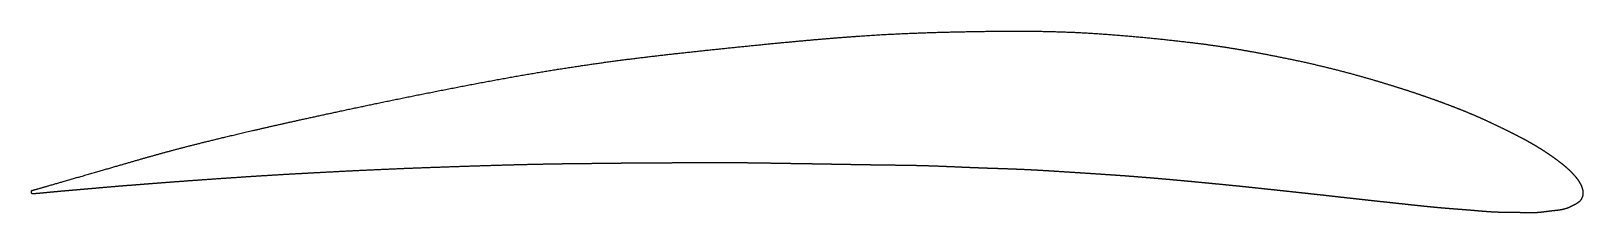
# Model space of a CAD drawing. Header units: millimetres. Extents: x -215 to 85, y -14 to 21.
import ezdxf

# ---------------------------------------------------------------- set-up
doc = ezdxf.new("R2010")
doc.units = ezdxf.units.MM
doc.layers.get('0').update_dxf_attribs({"linetype": 'CONTINUOUS'})

msp = doc.modelspace()

# ---------------------------------------------------------------- linework, layer by layer
msp.add_arc((-214.27, -9.87), 0.357, 112.1449, 251.6616)
msp.add_open_spline([(-214.4, -9.54), (-213.78, -9.36), (-212.54, -9), (-210.74, -8.49), (-208.44, -7.83), (-205.72, -7.04), (-203.17, -6.31), (-200.77, -5.61), (-198.5, -4.96), (-196.36, -4.34), (-194.31, -3.75), (-192.32, -3.18), (-190.34, -2.63), (-188.33, -2.07), (-186.21, -1.51), (-183.94, -0.92), (-181.47, -0.3), (-178.75, 0.37), (-175.76, 1.08), (-172.49, 1.85), (-168.94, 2.66), (-165.13, 3.52), (-161.08, 4.41), (-156.85, 5.33), (-152.47, 6.27), (-147.99, 7.21), (-143.47, 8.14), (-138.96, 9.05), (-134.51, 9.93), (-130.16, 10.77), (-125.95, 11.56), (-121.9, 12.29), (-118.01, 12.97), (-114.3, 13.58), (-110.75, 14.14), (-107.34, 14.65), (-104.05, 15.12), (-100.85, 15.55), (-97.71, 15.94), (-94.61, 16.31), (-91.52, 16.67), (-88.42, 17.01), (-85.32, 17.35), (-82.19, 17.67), (-79.07, 18), (-75.96, 18.31), (-72.87, 18.62), (-69.84, 18.91), (-66.88, 19.19), (-64, 19.45), (-61.22, 19.69), (-58.54, 19.91), (-55.97, 20.1), (-53.47, 20.28), (-51.04, 20.43), (-48.65, 20.56), (-46.28, 20.67), (-43.91, 20.77), (-41.51, 20.85), (-39.09, 20.93), (-36.65, 20.99), (-34.18, 21.04), (-31.71, 21.08), (-29.26, 21.12), (-26.82, 21.14), (-24.42, 21.14), (-22.06, 21.14), (-19.73, 21.11), (-17.41, 21.06), (-15.08, 20.99), (-12.72, 20.89), (-10.32, 20.76), (-7.85, 20.6), (-5.33, 20.42), (-2.76, 20.2), (-0.19, 19.97), (2.34, 19.72), (4.78, 19.47), (7.07, 19.22), (9.17, 18.97), (11.08, 18.74), (12.79, 18.51), (14.36, 18.29), (15.85, 18.07), (17.34, 17.83), (18.92, 17.56), (20.65, 17.26), (22.56, 16.91), (24.64, 16.52), (26.88, 16.07), (29.24, 15.59), (31.66, 15.07), (34.09, 14.51), (36.47, 13.93), (38.77, 13.34), (40.95, 12.76), (42.98, 12.19), (44.86, 11.64), (46.57, 11.13), (48.14, 10.65), (49.58, 10.2), (50.93, 9.77), (52.22, 9.35), (53.5, 8.92), (54.78, 8.47), (56.08, 8.02), (57.38, 7.55), (58.68, 7.07), (59.96, 6.58), (61.21, 6.1), (62.43, 5.6), (63.63, 5.11), (64.8, 4.6), (65.96, 4.08), (67.1, 3.55), (68.23, 3.02), (69.35, 2.48), (70.45, 1.94), (71.53, 1.4), (72.59, 0.87), (73.61, 0.33), (74.6, -0.21), (75.56, -0.76), (76.5, -1.33), (77.42, -1.91), (78.31, -2.5), (79.16, -3.08), (79.96, -3.66), (80.72, -4.24), (81.45, -4.83), (82.14, -5.44), (82.78, -6.06), (83.36, -6.68), (83.86, -7.3), (84.3, -7.94), (84.68, -8.65), (84.94, -9.41), (85, -10.2), (84.83, -10.95), (84.45, -11.55), (83.94, -11.97), (83.34, -12.3), (82.68, -12.63), (81.97, -12.96), (81.2, -13.2), (80.35, -13.34), (79.46, -13.43), (78.53, -13.53), (77.58, -13.67), (76.6, -13.79), (75.59, -13.86), (74.56, -13.86), (73.48, -13.83), (72.38, -13.8), (71.24, -13.78), (70.09, -13.78), (68.94, -13.77), (67.78, -13.72), (66.62, -13.65), (65.43, -13.55), (64.22, -13.45), (62.97, -13.34), (61.69, -13.24), (60.38, -13.14), (59.06, -13.04), (57.74, -12.93), (56.42, -12.81), (55.09, -12.68), (53.75, -12.54), (52.4, -12.4), (51.03, -12.25), (49.65, -12.1), (48.25, -11.95), (46.83, -11.8), (45.41, -11.65), (43.98, -11.49), (42.54, -11.33), (41.09, -11.17), (39.62, -11.01), (38.15, -10.85), (36.66, -10.68), (35.17, -10.51), (33.66, -10.35), (32.15, -10.18), (30.63, -10.02), (29.1, -9.85), (27.57, -9.69), (26.02, -9.52), (24.47, -9.36), (22.92, -9.19), (21.35, -9.03), (19.78, -8.86), (18.2, -8.7), (16.61, -8.54), (15.01, -8.38), (13.41, -8.23), (11.81, -8.08), (10.19, -7.92), (8.58, -7.77), (6.95, -7.62), (5.32, -7.47), (3.68, -7.33), (2.03, -7.19), (0.38, -7.05), (-1.27, -6.92), (-2.93, -6.79), (-4.58, -6.67), (-6.23, -6.56), (-7.89, -6.45), (-9.54, -6.34), (-11.2, -6.23), (-12.88, -6.13), (-14.56, -6.02), (-16.26, -5.91), (-17.97, -5.8), (-19.68, -5.7), (-21.4, -5.6), (-23.12, -5.52), (-24.83, -5.45), (-26.54, -5.39), (-28.24, -5.33), (-29.94, -5.28), (-31.65, -5.22), (-33.36, -5.15), (-35.07, -5.08), (-36.79, -5), (-38.52, -4.93), (-40.25, -4.86), (-41.99, -4.81), (-43.73, -4.76), (-45.48, -4.73), (-47.22, -4.71), (-48.96, -4.68), (-50.71, -4.66), (-52.45, -4.64), (-54.18, -4.61), (-55.92, -4.58), (-57.66, -4.55), (-59.39, -4.52), (-61.13, -4.49), (-62.87, -4.46), (-64.61, -4.43), (-66.35, -4.4), (-68.1, -4.38), (-69.84, -4.35), (-71.58, -4.32), (-73.32, -4.29), (-75.06, -4.27), (-76.81, -4.24), (-78.55, -4.23), (-80.29, -4.22), (-82.03, -4.22), (-83.77, -4.22), (-85.5, -4.23), (-87.22, -4.24), (-88.93, -4.24), (-90.64, -4.25), (-92.35, -4.26), (-94.08, -4.27), (-95.81, -4.28), (-97.57, -4.29), (-99.33, -4.3), (-101.1, -4.32), (-102.84, -4.34), (-104.54, -4.36), (-106.19, -4.38), (-107.8, -4.39), (-109.39, -4.41), (-110.99, -4.43), (-112.66, -4.45), (-114.45, -4.48), (-116.38, -4.52), (-118.47, -4.56), (-120.72, -4.62), (-123.09, -4.68), (-125.55, -4.75), (-128.05, -4.83), (-130.56, -4.91), (-133.03, -4.99), (-135.44, -5.08), (-137.78, -5.16), (-140.07, -5.24), (-142.32, -5.33), (-144.55, -5.42), (-146.79, -5.52), (-149.04, -5.62), (-151.32, -5.73), (-153.61, -5.84), (-155.89, -5.96), (-158.14, -6.07), (-160.31, -6.19), (-162.4, -6.3), (-164.39, -6.41), (-166.29, -6.52), (-168.13, -6.63), (-169.97, -6.74), (-171.84, -6.86), (-173.8, -6.99), (-175.86, -7.13), (-178.02, -7.27), (-180.25, -7.43), (-182.49, -7.58), (-184.66, -7.74), (-186.7, -7.89), (-188.55, -8.03), (-190.17, -8.15), (-191.55, -8.26), (-192.75, -8.36), (-193.82, -8.44), (-194.84, -8.52), (-195.91, -8.6), (-197.11, -8.69), (-198.49, -8.81), (-200.07, -8.94), (-201.75, -9.09), (-203.44, -9.24), (-204.99, -9.37), (-206.31, -9.49), (-207.38, -9.58), (-208.28, -9.65), (-209.12, -9.73), (-209.98, -9.81), (-210.86, -9.89), (-211.71, -9.98), (-212.49, -10.05), (-213.19, -10.11), (-213.7, -10.16), (-214.05, -10.18), (-214.27, -10.2), (-214.38, -10.2)], degree=5)

doc.saveas('drawing.dxf')
